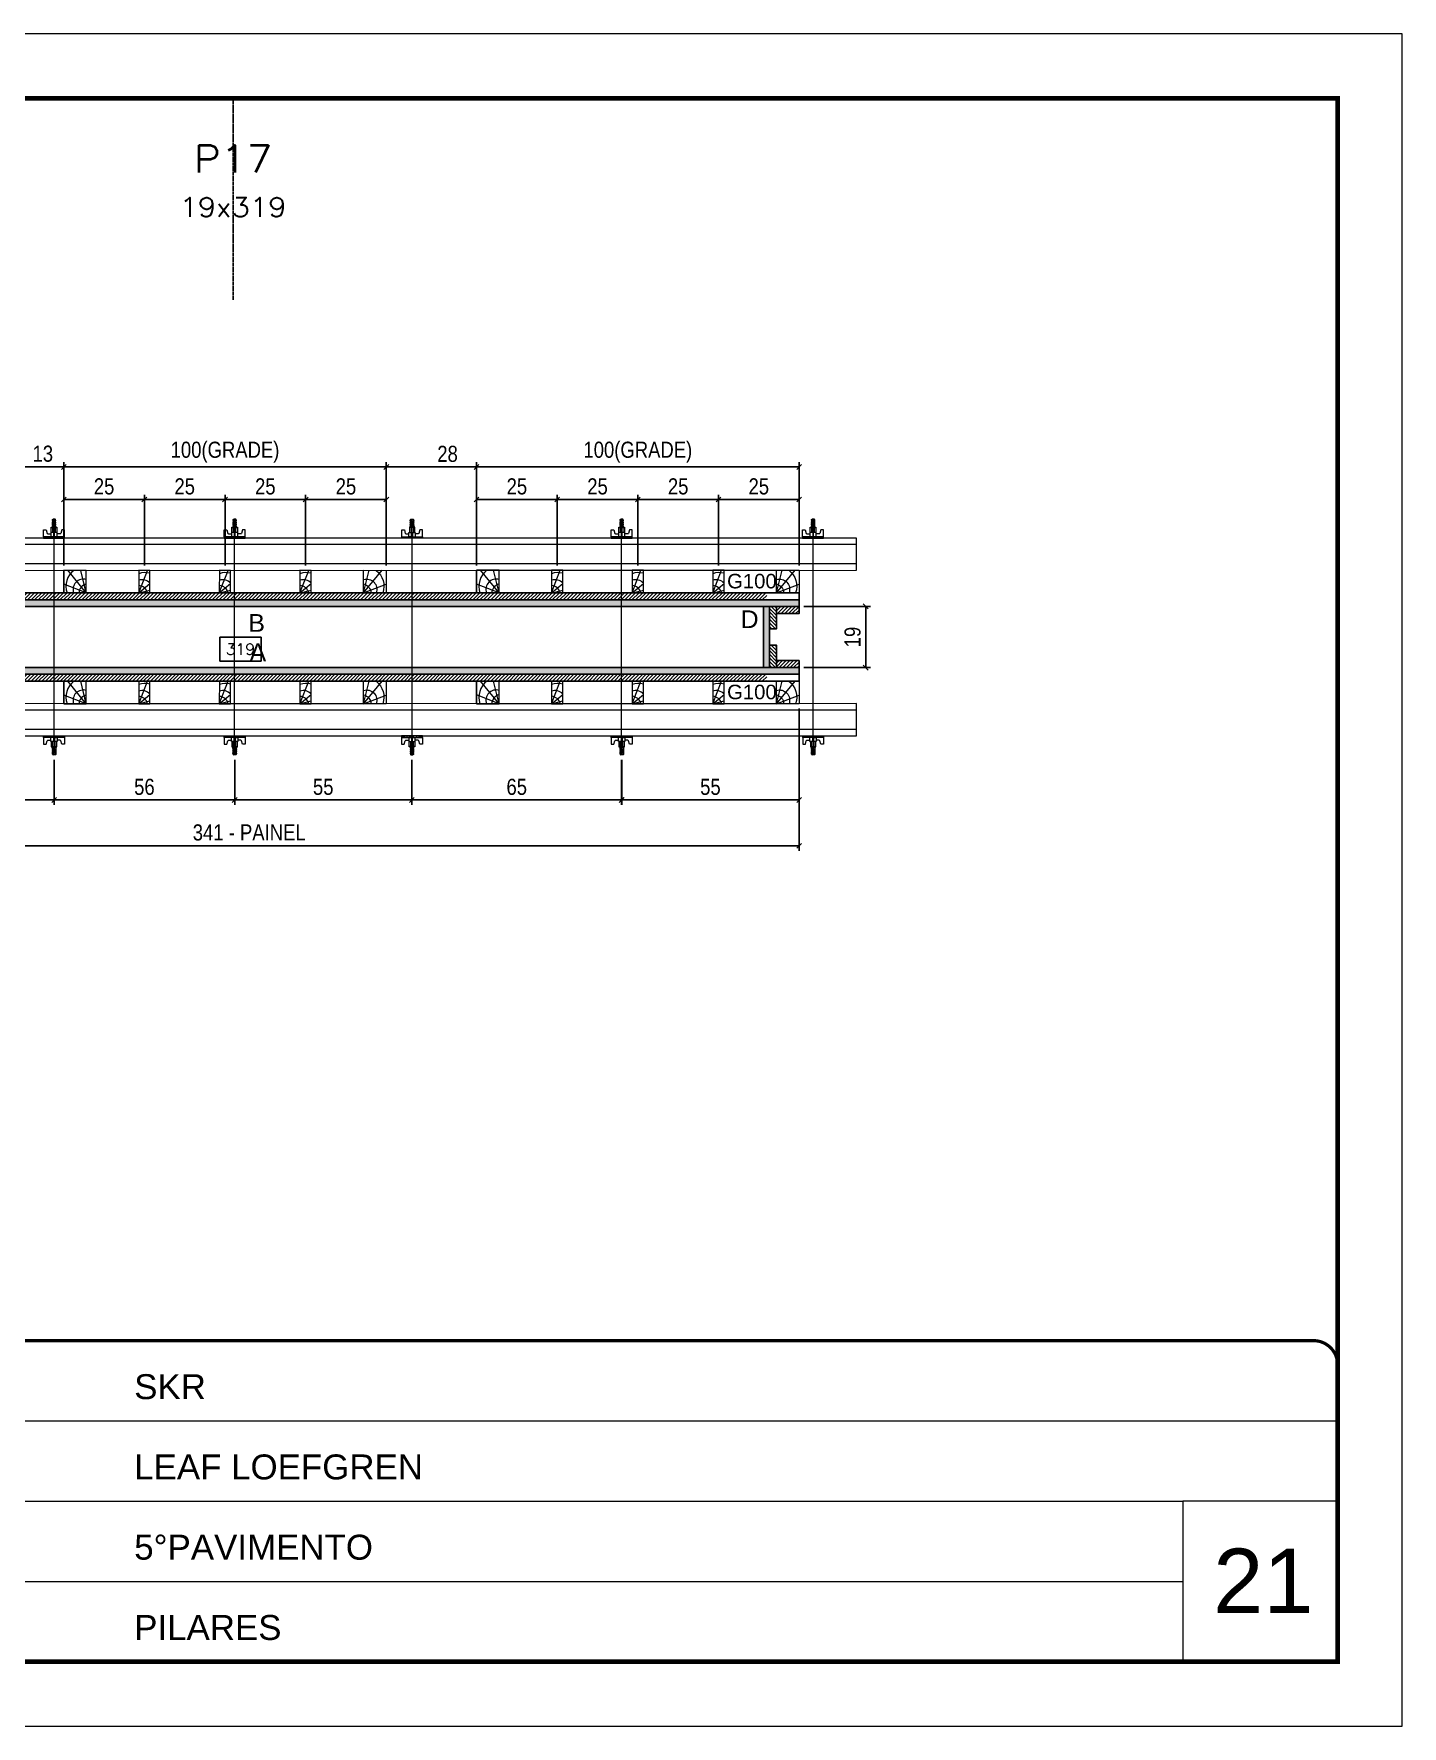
# Model space of a CAD drawing. Extents: x 14400 to 27878, y -21631 to 6985.
# Drawn here: x 15050 to 15898, y 192 to 1242 of the extents above; entities that cross this region are included whole.
import ezdxf
from ezdxf.enums import TextEntityAlignment as Align

# ---------------------------------------------------------------- set-up
doc = ezdxf.new("R2010")
doc.units = 0
for name, pattern in [('CONTINUO', [0]), ('DASHED', [0.75, 0.5, -0.25]), ('HIDDEN', [0.375, 0.25, -0.125])]:
    doc.linetypes.add(name, pattern=pattern)
for name, color, linetype, lineweight in [('CARIMBO', 255, 'Continuous', 9), ('Folhas', 255, 'Continuous', 9), ('Hachura', 251, 'Continuous', 9), ('Madeira', 126, 'Continuous', 18), ('Perfil Metálico', 224, 'Continuous', 18), ('SARRAFO DE PRESSAO', 251, 'DASHED', 9), ('Texto Seção', 7, 'Continuous', 15)]:
    doc.layers.add(name, color=color, linetype=linetype, lineweight=lineweight)
for name, color, linetype in [('CHAPA', 1, 'Continuous'), ('COTA', 241, 'Continuous'), ('SARRAFO', 251, 'Continuous'), ('Texto de Titulo', 7, 'Continuous'), ('Texto Qtd Sarr', 242, 'Continuous'), ('TEXTO_GERAL', 7, 'Continuous')]:
    doc.layers.add(name, color=color, linetype=linetype)
doc.styles.add('ARIAL', font='arial.ttf')
doc.styles.add('COTA TECNICA 2X', font='techl___.ttf', dxfattribs={"height": 10})
doc.styles.add('ROMANS', font='romans.shx')
doc.styles.add('SANSSERIF', font='sas_____.pfb')
doc.dimstyles.new('SECAO PILAR', dxfattribs={"dimtxt": 10, "dimasz": 3, "dimexe": 3, "dimexo": 3, "dimgap": 3, "dimtad": 1, "dimdec": 1, "dimlfac": 0.5, "dimzin": 12, "dimdsep": 46, "dimtxsty": 'COTA TECNICA 2X', "dimblk1": 'OBLIQUE', "dimblk2": 'OBLIQUE', "dimsah": 1, "dimcen": 0.9, "dimclrd": 256, "dimclre": 256, "dimclrt": 256, "dimadec": 1, "dimazin": 3, "dimtfac": 1, "dimtdec": 1, "dimtmove": 0, "dimatfit": 3, "dimfxl": 1, "dimtolj": 1, "dimtzin": 12, "dimarcsym": 0})
doc.dimstyles.new('SECÇÃO 2', dxfattribs={"dimtxt": 7, "dimasz": 6, "dimexe": 0.18, "dimexo": 2, "dimgap": -4, "dimtad": 3, "dimdec": 1, "dimlfac": 0.5, "dimzin": 12, "dimdsep": 46, "dimtxsty": 'ROMANS', "dimblk": 'ARCHTICK', "dimcen": 0.09, "dimse1": 1, "dimse2": 1, "dimsd1": 1, "dimsd2": 1, "dimclrd": 180, "dimclre": 5, "dimclrt": 1, "dimadec": 0, "dimazin": 3, "dimtfac": 1, "dimtdec": 1, "dimtofl": 0, "dimtmove": 0, "dimatfit": 3, "dimldrblk": 'ARCHTICK', "dimfxl": 1, "dimtolj": 1, "dimtzin": 0, "dimarcsym": 0})

# ---------------------------------------------------------------- blocks, each defined once
blk = doc.blocks.new('9999999999')
at = {"color": 30, "linetype": 'CONTINUO'}
for p, q in [((98564.6, 34379.6), (99584, 34379.6)), ((98564.6, 34329.8), (99488, 34329.8)), ((99584, 34329.8), (99488, 34329.8)), ((99488, 34329.8), (99488, 34230.2)), ((98564.6, 34280), (99488, 34280))]:
    blk.add_line(p, q, dxfattribs=at)
at = {"color": 30, "linetype": 'CONTINUO', "const_width": 2}
blk.add_lwpolyline([(99584, 34230.2), (99584, 34414.4, 0.414214), (99569, 34429.4), (98229, 34429.4, 0.414214), (98214, 34414.4), (98214, 34245.2, 0.414214), (98229, 34230.2), (99584, 34230.2)], format="xyb", dxfattribs=at)
at = {"layer": 'Folhas'}
blk.add_lwpolyline([(98139, 34190.2), (99624, 34190.2), (99624, 35240.2), (98139, 35240.2)], close=True, dxfattribs=at)
at = {"layer": 'Folhas', "color": 30, "const_width": 3}
blk.add_lwpolyline([(98214, 34230.2), (99584, 34230.2), (99584, 35200.2), (98214, 35200.2)], close=True, dxfattribs=at)
at = {"color": 7, "linetype": 'Continuous', "ltscale": 5, "style": 'ARIAL'}
for s, height, p in [('SKR', 15.48, (98837.7, 34393.1)), ('LEAF LOEFGREN', 15.483, (98837.7, 34343.3)), ('5°PAVIMENTO', 15.483, (98837.7, 34293.5)), ('PILARES', 15.48, (98837.7, 34243.7))]:
    blk.add_text(s, height=height, dxfattribs=at).set_placement(p)
blk = doc.blocks.new('*D942')
at = {"layer": 'COTA', "color": 180, "lineweight": -2, "transparency": 16777216}
for p, q in [((15190.9, 867.6), (15165.2, 867.6)), ((15165.2, 867.6), (15165.2, 852.6)), ((15190.9, 852.6), (15190.9, 867.6)), ((15165.2, 852.6), (15190.9, 852.6))]:
    blk.add_line(p, q, dxfattribs=at)
at = {"layer": 'Defpoints', "color": 0, "transparency": 16777216}
for p in [(14864.5, 848.6), (15502.5, 848.6), (15502.5, 848.6)]:
    blk.add_point(p, dxfattribs=at)
at = {"layer": 'COTA', "color": 1, "transparency": 16777216, "insert": (15178.1, 860.1), "char_height": 7, "attachment_point": 5, "style": 'ROMANS'}
blk.add_mtext('\\A1;319', dxfattribs=at)
blk = doc.blocks.new('_ArchTick')
at = {"color": 0, "linetype": 'ByBlock', "const_width": 0.15}
blk.add_lwpolyline([(-0.5, -0.5), (0.5, 0.5)], dxfattribs=at)
blk = doc.blocks.new('_Oblique')
at = {"color": 0, "linetype": 'ByBlock', "lineweight": -2}
blk.add_line((-0.5, -0.5), (0.5, 0.5), dxfattribs=at)
blk = doc.blocks.new('*D943')
at = {"layer": 'COTA', "lineweight": -2, "transparency": 16777216}
for p, q in [((14842.5, 823.2), (14842.5, 735)), ((15524.5, 823.2), (15524.5, 735)), ((14842.5, 738), (15524.5, 738))]:
    blk.add_line(p, q, dxfattribs=at)
at = {"layer": 'Defpoints', "color": 0, "transparency": 16777216}
for p in [(14842.5, 826.2), (15524.5, 826.2), (15524.5, 738)]:
    blk.add_point(p, dxfattribs=at)
at = {"layer": 'COTA', "lineweight": -2, "transparency": 16777216, "xscale": 3, "yscale": 3, "zscale": 3, "rotation": 180}
blk.add_blockref('_Oblique', (14842.5, 738), dxfattribs=at)
at = {"layer": 'COTA', "lineweight": -2, "transparency": 16777216, "xscale": 3, "yscale": 3, "zscale": 3}
blk.add_blockref('_Oblique', (15524.5, 738), dxfattribs=at)
at = {"layer": 'COTA', "transparency": 16777216, "insert": (15183.5, 746.3), "char_height": 10, "attachment_point": 5, "style": 'COTA TECNICA 2X'}
blk.add_mtext('\\A1;341 - PAINEL', dxfattribs=at)
blk = doc.blocks.new('*D945')
at = {"layer": 'COTA', "lineweight": -2, "transparency": 16777216}
for p, q in [((15524.5, 823.2), (15524.5, 763.5)), ((15414.5, 791.4), (15414.5, 763.5)), ((15414.5, 766.5), (15524.5, 766.5))]:
    blk.add_line(p, q, dxfattribs=at)
at = {"layer": 'Defpoints', "color": 0, "transparency": 16777216}
for p in [(15524.5, 826.2), (15414.5, 794.4), (15524.5, 766.5)]:
    blk.add_point(p, dxfattribs=at)
at = {"layer": 'COTA', "lineweight": -2, "transparency": 16777216, "xscale": 3, "yscale": 3, "zscale": 3, "rotation": 180}
blk.add_blockref('_Oblique', (15414.5, 766.5), dxfattribs=at)
at = {"layer": 'COTA', "lineweight": -2, "transparency": 16777216, "xscale": 3, "yscale": 3, "zscale": 3}
blk.add_blockref('_Oblique', (15524.5, 766.5), dxfattribs=at)
at = {"layer": 'COTA', "transparency": 16777216, "insert": (15469.5, 774.6), "char_height": 10, "attachment_point": 5, "style": 'COTA TECNICA 2X'}
blk.add_mtext('\\A1;55', dxfattribs=at)
blk = doc.blocks.new('titulo1')
at = {"layer": 'Defpoints', "color": 252, "linetype": 'HIDDEN', "ltscale": 2}
blk.add_line((0, 0), (0, 125), dxfattribs=at)
at = {"layer": 'Defpoints', "style": 'ROMANS', "oblique": 15}
blk.add_attdef('FOLHA', text='', height=10, dxfattribs=at).set_placement((0, 15.6), align=Align.MIDDLE_CENTER)
at = {"layer": 'Texto Qtd Sarr', "color": 3, "style": 'ROMANS', "oblique": 15}
for tag, height, p in [('TITULO', 17, (0, 71.4)), ('SEÇÃO', 12, (0, 41.5))]:
    blk.add_attdef(tag, text='', height=height, dxfattribs=at).set_placement(p, align=Align.MIDDLE_CENTER)
blk = doc.blocks.new('*D951')
at = {"layer": 'COTA', "lineweight": -2, "transparency": 16777216}
for p, q in [((15527.5, 886.6), (15568.8, 886.6)), ((15565.8, 848.6), (15565.8, 886.6)), ((15527.5, 848.6), (15568.8, 848.6))]:
    blk.add_line(p, q, dxfattribs=at)
at = {"layer": 'Defpoints', "color": 0, "transparency": 16777216}
for p in [(15524.5, 886.6), (15565.8, 886.6), (15524.5, 848.6)]:
    blk.add_point(p, dxfattribs=at)
at = {"layer": 'COTA', "lineweight": -2, "transparency": 16777216, "xscale": 3, "yscale": 3, "zscale": 3}
for p, rotation in [((15565.8, 886.6), 90), ((15565.8, 848.6), 270)]:
    blk.add_blockref('_Oblique', p, dxfattribs=dict(at, rotation=rotation))
at = {"layer": 'COTA', "transparency": 16777216, "insert": (15557.7, 867.6), "char_height": 10, "attachment_point": 5, "rotation": 90, "style": 'COTA TECNICA 2X'}
blk.add_mtext('\\A1;19', dxfattribs=at)
blk = doc.blocks.new('C')
at = {"layer": 'Hachura', "color": 0}
for p, q in [((0, 3.22), (0, -3.22)), ((0.45, 3.22), (0, 3.22)), ((0.46, 3.16), (0, 3.16)), ((0.46, 3.05), (0, 3.05)), ((0.46, 2.88), (0, 2.88)), ((0, 2.75), (0, -1.16)), ((0.46, 2.65), (0, 2.65)), ((0.46, 2.23), (0, 2.23)), ((0.46, 1.51), (0, 1.51)), ((0.39, 0.49), (0.17, 0.49)), ((0.45, -3.23), (0.45, 3.22)), ((0.45, 3.22), (2.58, 3.22)), ((1.74, 0.97), (0.45, 0.97)), ((1.45, 0.1), (0.45, 0.1)), ((1.35, 1.94), (1.35, 0.96)), ((2.58, 2.39), (1.47, 2.09)), ((1.74, -0.97), (1.74, 0.97)), ((1.74, 0.97), (1.74, 0.84)), ((1.74, 0.97), (1.74, 0.84)), ((1.74, 0.84), (3.35, 0.84)), ((3.35, 0.45), (1.74, 0.45)), ((2.58, 3.22), (2.58, 2.39)), ((3.32, 0.84), (3.32, -0.84)), ((3.35, 0.84), (3.35, -0.84)), ((3.68, 0.45), (3.35, 0.45)), ((3.84, -0.52), (3.35, 0.45)), ((3.35, 0.06), (3.67, -0.57)), ((3.68, 0.45), (4.16, -0.52)), ((3.72, 0.5), (4.25, -0.57)), ((4.37, -0.55), (3.83, 0.53)), ((4.15, 0.45), (3.93, 0.45)), ((4.42, -0.52), (3.93, 0.45)), ((4.15, 0.45), (4.26, 0.45)), ((4.26, 0.45), (4.74, -0.52)), ((4.3, 0.5), (4.83, -0.57)), ((4.95, -0.55), (4.41, 0.53)), ((4.51, 0.45), (4.84, 0.45)), ((5, -0.52), (4.51, 0.45)), ((4.84, 0.45), (5.32, -0.52)), ((4.88, 0.5), (5.41, -0.57)), ((5.53, -0.55), (4.99, 0.53)), ((5.58, -0.52), (5.09, 0.45)), ((5.42, 0.45), (5.09, 0.45)), ((5.58, -0.52), (5.09, 0.45)), ((5.42, 0.45), (5.74, -0.19)), ((5.46, 0.5), (5.74, -0.07)), ((5.74, 0.19), (5.57, 0.53)), ((5.74, 0.32), (5.68, 0.45)), ((5.68, 0.45), (5.74, 0.45)), ((5.74, 0.45), (5.9, 0.29)), ((5.74, 0.45), (5.74, -0.52)), ((5.9, -0.36), (5.9, 0.29)), ((0.45, 0), (0, 0)), ((0.46, -1.52), (0, -1.52)), ((0.46, -2.23), (0, -2.23)), ((0.46, -2.65), (0, -2.65)), ((0.46, -2.88), (0, -2.88)), ((0.46, -3.05), (0, -3.05)), ((0.46, -3.16), (0, -3.16)), ((0, -3.22), (2.57, -3.22)), ((0.08, -0.48), (0.29, -0.48)), ((0.29, -0.48), (0.4, -0.48)), ((0.45, 0), (0.45, -0.97)), ((0.45, -0.16), (1.45, -0.16)), ((0.45, -0.65), (0.45, -0.32)), ((0.45, -3.23), (0.45, -0.65)), ((0.45, -0.97), (1.74, -0.97)), ((1.35, -1.94), (1.35, -0.97)), ((2.58, -2.39), (1.47, -2.1)), ((3.35, -0.32), (1.74, -0.32)), ((3.35, -0.84), (1.74, -0.84)), ((2.58, -3.23), (2.58, -2.39)), ((3.35, -0.07), (3.58, -0.52)), ((3.35, -0.52), (3.58, -0.52)), ((3.84, -0.52), (4.16, -0.52)), ((4.42, -0.52), (4.74, -0.52)), ((4.63, -0.52), (4.74, -0.52)), ((5, -0.52), (5.32, -0.52)), ((5.58, -0.52), (5.74, -0.52)), ((5.74, -0.52), (5.9, -0.36)), ((5.74, -0.52), (5.74, -0.52))]:
    blk.add_line(p, q, dxfattribs=at)
for centre, radius, start, end in [((1.52, 1.94), 0.161, 104.7436, 180), ((1.44, -0.03), 0.129, 272.695, 87.305), ((3.81, 0.39), 0.143, 25.5688, 154.4312), ((4.39, 0.39), 0.143, 25.5688, 154.4312), ((4.97, 0.39), 0.143, 25.5688, 154.4312), ((5.55, 0.39), 0.143, 25.5688, 154.4312), ((0.17, -0.37), 0.174, 221.744, 317.8592), ((1.52, -1.94), 0.161, 180, 255.2564), ((3.71, -0.4), 0.174, 222.1408, 318.256), ((4.29, -0.4), 0.174, 222.1408, 318.256), ((4.87, -0.4), 0.174, 222.1408, 318.256), ((5.45, -0.4), 0.174, 222.1408, 318.256), ((5.61, -0.4), 0.174, 317.8592, 318.256)]:
    blk.add_arc(centre, radius, start, end, dxfattribs=at)
blk = doc.blocks.new('*D952')
at = {"layer": 'COTA', "lineweight": -2, "transparency": 16777216}
for p, q in [((14952.5, 791.4), (14952.5, 763.5)), ((15062.5, 791.4), (15062.5, 763.5)), ((14952.5, 766.5), (15062.5, 766.5))]:
    blk.add_line(p, q, dxfattribs=at)
at = {"layer": 'Defpoints', "color": 0, "transparency": 16777216}
for p in [(14952.5, 794.4), (15062.5, 794.4), (15062.5, 766.5)]:
    blk.add_point(p, dxfattribs=at)
at = {"layer": 'COTA', "lineweight": -2, "transparency": 16777216, "xscale": 3, "yscale": 3, "zscale": 3, "rotation": 180}
blk.add_blockref('_Oblique', (14952.5, 766.5), dxfattribs=at)
at = {"layer": 'COTA', "lineweight": -2, "transparency": 16777216, "xscale": 3, "yscale": 3, "zscale": 3}
blk.add_blockref('_Oblique', (15062.5, 766.5), dxfattribs=at)
at = {"layer": 'COTA', "transparency": 16777216, "insert": (15007.5, 774.6), "char_height": 10, "attachment_point": 5, "style": 'COTA TECNICA 2X'}
blk.add_mtext('\\A1;55', dxfattribs=at)
blk = doc.blocks.new('PONTALETE')
at = {"layer": 'Madeira'}
for q in [(2.71, 7), (7, 5.76), (7, 1.74)]:
    blk.add_line((0, 0), q, dxfattribs=at)
blk.add_lwpolyline([(0, 0), (7, 0), (7, 7), (0, 7)], close=True, dxfattribs=at)
for centre, radius, start, end in [((2.04, 0.06), 6.23, 37.2818, 109.0913), ((1.09, 0.9), 3.19, 343.603, 109.9847), ((-0.21, -0.78), 3.09, 14.6322, 86.0383)]:
    blk.add_arc(centre, radius, start, end, dxfattribs=at)
blk = doc.blocks.new('MEIO PONTALETE')
at = {"layer": 'Madeira'}
for q in [(2.71, 7), (3.5, 2.88), (3.5, 0.87)]:
    blk.add_line((0, 0), q, dxfattribs=at)
blk.add_lwpolyline([(0, 0), (3.5, 0), (3.5, 7), (0, 7)], close=True, dxfattribs=at)
for centre, radius, start, end in [((2.04, 0.06), 6.23, 76.4499, 109.0913), ((1.09, 0.9), 3.19, 40.9063, 109.9847), ((-0.21, -0.78), 3.09, 14.6322, 86.0383)]:
    blk.add_arc(centre, radius, start, end, dxfattribs=at)
blk = doc.blocks.new('*D926')
at = {"layer": 'COTA', "lineweight": -2, "transparency": 16777216}
for p, q in [((15042.4, 911.9), (15042.4, 976.1)), ((15042.4, 973.1), (15068.5, 973.1)), ((15068.5, 912), (15068.5, 976.1))]:
    blk.add_line(p, q, dxfattribs=at)
at = {"layer": 'Defpoints', "color": 0, "transparency": 16777216}
for p in [(15068.5, 973.1), (15042.4, 908.9), (15068.5, 909)]:
    blk.add_point(p, dxfattribs=at)
at = {"layer": 'COTA', "lineweight": -2, "transparency": 16777216, "xscale": 3, "yscale": 3, "zscale": 3, "rotation": 180}
blk.add_blockref('_Oblique', (15042.4, 973.1), dxfattribs=at)
at = {"layer": 'COTA', "lineweight": -2, "transparency": 16777216, "xscale": 3, "yscale": 3, "zscale": 3}
blk.add_blockref('_Oblique', (15068.5, 973.1), dxfattribs=at)
at = {"layer": 'COTA', "transparency": 16777216, "insert": (15055.5, 981.3), "char_height": 10, "attachment_point": 5, "style": 'COTA TECNICA 2X'}
blk.add_mtext('\\A1;13', dxfattribs=at)
blk = doc.blocks.new('*D927')
at = {"layer": 'COTA', "lineweight": -2, "transparency": 16777216}
for p, q in [((15068.5, 912), (15068.5, 955.9)), ((15118.5, 911.9), (15118.5, 955.9)), ((15068.5, 952.9), (15118.5, 952.9))]:
    blk.add_line(p, q, dxfattribs=at)
at = {"layer": 'Defpoints', "color": 0, "transparency": 16777216}
for p in [(15118.5, 952.9), (15068.5, 909), (15118.5, 908.9)]:
    blk.add_point(p, dxfattribs=at)
at = {"layer": 'COTA', "lineweight": -2, "transparency": 16777216, "xscale": 3, "yscale": 3, "zscale": 3, "rotation": 180}
blk.add_blockref('_Oblique', (15068.5, 952.9), dxfattribs=at)
at = {"layer": 'COTA', "lineweight": -2, "transparency": 16777216, "xscale": 3, "yscale": 3, "zscale": 3}
blk.add_blockref('_Oblique', (15118.5, 952.9), dxfattribs=at)
at = {"layer": 'COTA', "transparency": 16777216, "insert": (15093.5, 961), "char_height": 10, "attachment_point": 5, "style": 'COTA TECNICA 2X'}
blk.add_mtext('\\A1;25', dxfattribs=at)
blk = doc.blocks.new('*D928')
at = {"layer": 'COTA', "lineweight": -2, "transparency": 16777216}
for p, q in [((15068.5, 912), (15068.5, 976.1)), ((15268.5, 973.1), (15068.5, 973.1)), ((15268.5, 911.9), (15268.5, 976.1))]:
    blk.add_line(p, q, dxfattribs=at)
at = {"layer": 'Defpoints', "color": 0, "transparency": 16777216}
for p in [(15068.5, 973.1), (15068.5, 909), (15268.5, 908.9)]:
    blk.add_point(p, dxfattribs=at)
at = {"layer": 'COTA', "lineweight": -2, "transparency": 16777216, "xscale": 3, "yscale": 3, "zscale": 3, "rotation": 180}
blk.add_blockref('_Oblique', (15068.5, 973.1), dxfattribs=at)
at = {"layer": 'COTA', "lineweight": -2, "transparency": 16777216, "xscale": 3, "yscale": 3, "zscale": 3}
blk.add_blockref('_Oblique', (15268.5, 973.1), dxfattribs=at)
at = {"layer": 'COTA', "transparency": 16777216, "insert": (15168.5, 982.3), "char_height": 10, "attachment_point": 5, "style": 'COTA TECNICA 2X'}
blk.add_mtext('\\A1;100(GRADE)', dxfattribs=at)
blk = doc.blocks.new('*D929')
at = {"layer": 'COTA', "lineweight": -2, "transparency": 16777216}
for p, q in [((15118.5, 911.9), (15118.5, 955.9)), ((15168.5, 911.9), (15168.5, 955.9)), ((15118.5, 952.9), (15168.5, 952.9))]:
    blk.add_line(p, q, dxfattribs=at)
at = {"layer": 'Defpoints', "color": 0, "transparency": 16777216}
for p in [(15168.5, 952.9), (15118.5, 908.9), (15168.5, 908.9)]:
    blk.add_point(p, dxfattribs=at)
at = {"layer": 'COTA', "lineweight": -2, "transparency": 16777216, "xscale": 3, "yscale": 3, "zscale": 3, "rotation": 180}
blk.add_blockref('_Oblique', (15118.5, 952.9), dxfattribs=at)
at = {"layer": 'COTA', "lineweight": -2, "transparency": 16777216, "xscale": 3, "yscale": 3, "zscale": 3}
blk.add_blockref('_Oblique', (15168.5, 952.9), dxfattribs=at)
at = {"layer": 'COTA', "transparency": 16777216, "insert": (15143.5, 961), "char_height": 10, "attachment_point": 5, "style": 'COTA TECNICA 2X'}
blk.add_mtext('\\A1;25', dxfattribs=at)
blk = doc.blocks.new('*D930')
at = {"layer": 'COTA', "lineweight": -2, "transparency": 16777216}
for p, q in [((15168.5, 911.9), (15168.5, 955.9)), ((15218.5, 911.9), (15218.5, 955.9)), ((15168.5, 952.9), (15218.5, 952.9))]:
    blk.add_line(p, q, dxfattribs=at)
at = {"layer": 'Defpoints', "color": 0, "transparency": 16777216}
for p in [(15218.5, 952.9), (15168.5, 908.9), (15218.5, 908.9)]:
    blk.add_point(p, dxfattribs=at)
at = {"layer": 'COTA', "lineweight": -2, "transparency": 16777216, "xscale": 3, "yscale": 3, "zscale": 3, "rotation": 180}
blk.add_blockref('_Oblique', (15168.5, 952.9), dxfattribs=at)
at = {"layer": 'COTA', "lineweight": -2, "transparency": 16777216, "xscale": 3, "yscale": 3, "zscale": 3}
blk.add_blockref('_Oblique', (15218.5, 952.9), dxfattribs=at)
at = {"layer": 'COTA', "transparency": 16777216, "insert": (15193.5, 961), "char_height": 10, "attachment_point": 5, "style": 'COTA TECNICA 2X'}
blk.add_mtext('\\A1;25', dxfattribs=at)
blk = doc.blocks.new('*D931')
at = {"layer": 'COTA', "lineweight": -2, "transparency": 16777216}
for p, q in [((15218.5, 911.9), (15218.5, 955.9)), ((15268.5, 911.9), (15268.5, 955.9)), ((15218.5, 952.9), (15268.5, 952.9))]:
    blk.add_line(p, q, dxfattribs=at)
at = {"layer": 'Defpoints', "color": 0, "transparency": 16777216}
for p in [(15268.5, 952.9), (15218.5, 908.9), (15268.5, 908.9)]:
    blk.add_point(p, dxfattribs=at)
at = {"layer": 'COTA', "lineweight": -2, "transparency": 16777216, "xscale": 3, "yscale": 3, "zscale": 3, "rotation": 180}
blk.add_blockref('_Oblique', (15218.5, 952.9), dxfattribs=at)
at = {"layer": 'COTA', "lineweight": -2, "transparency": 16777216, "xscale": 3, "yscale": 3, "zscale": 3}
blk.add_blockref('_Oblique', (15268.5, 952.9), dxfattribs=at)
at = {"layer": 'COTA', "transparency": 16777216, "insert": (15243.5, 961), "char_height": 10, "attachment_point": 5, "style": 'COTA TECNICA 2X'}
blk.add_mtext('\\A1;25', dxfattribs=at)
blk = doc.blocks.new('*D932')
at = {"layer": 'COTA', "lineweight": -2, "transparency": 16777216}
for p, q in [((15268.5, 912), (15268.5, 976.1)), ((15268.5, 973.1), (15324.5, 973.1)), ((15324.5, 912), (15324.5, 976.1))]:
    blk.add_line(p, q, dxfattribs=at)
at = {"layer": 'Defpoints', "color": 0, "transparency": 16777216}
for p in [(15324.5, 973.1), (15268.5, 909), (15324.5, 909)]:
    blk.add_point(p, dxfattribs=at)
at = {"layer": 'COTA', "lineweight": -2, "transparency": 16777216, "xscale": 3, "yscale": 3, "zscale": 3, "rotation": 180}
blk.add_blockref('_Oblique', (15268.5, 973.1), dxfattribs=at)
at = {"layer": 'COTA', "lineweight": -2, "transparency": 16777216, "xscale": 3, "yscale": 3, "zscale": 3}
blk.add_blockref('_Oblique', (15324.5, 973.1), dxfattribs=at)
at = {"layer": 'COTA', "transparency": 16777216, "insert": (15306.5, 981.2), "char_height": 10, "attachment_point": 5, "style": 'COTA TECNICA 2X'}
blk.add_mtext('\\A1;28', dxfattribs=at)
blk = doc.blocks.new('*D933')
at = {"layer": 'COTA', "lineweight": -2, "transparency": 16777216}
for p, q in [((15324.5, 912), (15324.5, 955.9)), ((15374.5, 912), (15374.5, 955.9)), ((15324.5, 952.9), (15374.5, 952.9))]:
    blk.add_line(p, q, dxfattribs=at)
at = {"layer": 'Defpoints', "color": 0, "transparency": 16777216}
for p in [(15374.5, 952.9), (15324.5, 909), (15374.5, 909)]:
    blk.add_point(p, dxfattribs=at)
at = {"layer": 'COTA', "lineweight": -2, "transparency": 16777216, "xscale": 3, "yscale": 3, "zscale": 3, "rotation": 180}
blk.add_blockref('_Oblique', (15324.5, 952.9), dxfattribs=at)
at = {"layer": 'COTA', "lineweight": -2, "transparency": 16777216, "xscale": 3, "yscale": 3, "zscale": 3}
blk.add_blockref('_Oblique', (15374.5, 952.9), dxfattribs=at)
at = {"layer": 'COTA', "transparency": 16777216, "insert": (15349.5, 961), "char_height": 10, "attachment_point": 5, "style": 'COTA TECNICA 2X'}
blk.add_mtext('\\A1;25', dxfattribs=at)
blk = doc.blocks.new('*D934')
at = {"layer": 'COTA', "lineweight": -2, "transparency": 16777216}
for p, q in [((15324.5, 912), (15324.5, 976.1)), ((15524.5, 973.1), (15324.5, 973.1)), ((15524.5, 912), (15524.5, 976.1))]:
    blk.add_line(p, q, dxfattribs=at)
at = {"layer": 'Defpoints', "color": 0, "transparency": 16777216}
for p in [(15324.5, 973.1), (15324.5, 909), (15524.5, 909)]:
    blk.add_point(p, dxfattribs=at)
at = {"layer": 'COTA', "lineweight": -2, "transparency": 16777216, "xscale": 3, "yscale": 3, "zscale": 3, "rotation": 180}
blk.add_blockref('_Oblique', (15324.5, 973.1), dxfattribs=at)
at = {"layer": 'COTA', "lineweight": -2, "transparency": 16777216, "xscale": 3, "yscale": 3, "zscale": 3}
blk.add_blockref('_Oblique', (15524.5, 973.1), dxfattribs=at)
at = {"layer": 'COTA', "transparency": 16777216, "insert": (15424.5, 982.3), "char_height": 10, "attachment_point": 5, "style": 'COTA TECNICA 2X'}
blk.add_mtext('\\A1;100(GRADE)', dxfattribs=at)
blk = doc.blocks.new('*D935')
at = {"layer": 'COTA', "lineweight": -2, "transparency": 16777216}
for p, q in [((15374.5, 912), (15374.5, 955.9)), ((15424.5, 912), (15424.5, 955.9)), ((15374.5, 952.9), (15424.5, 952.9))]:
    blk.add_line(p, q, dxfattribs=at)
at = {"layer": 'Defpoints', "color": 0, "transparency": 16777216}
for p in [(15424.5, 952.9), (15374.5, 909), (15424.5, 909)]:
    blk.add_point(p, dxfattribs=at)
at = {"layer": 'COTA', "lineweight": -2, "transparency": 16777216, "xscale": 3, "yscale": 3, "zscale": 3, "rotation": 180}
blk.add_blockref('_Oblique', (15374.5, 952.9), dxfattribs=at)
at = {"layer": 'COTA', "lineweight": -2, "transparency": 16777216, "xscale": 3, "yscale": 3, "zscale": 3}
blk.add_blockref('_Oblique', (15424.5, 952.9), dxfattribs=at)
at = {"layer": 'COTA', "transparency": 16777216, "insert": (15399.5, 961), "char_height": 10, "attachment_point": 5, "style": 'COTA TECNICA 2X'}
blk.add_mtext('\\A1;25', dxfattribs=at)
blk = doc.blocks.new('*D936')
at = {"layer": 'COTA', "lineweight": -2, "transparency": 16777216}
for p, q in [((15424.5, 912), (15424.5, 955.9)), ((15474.5, 912), (15474.5, 955.9)), ((15424.5, 952.9), (15474.5, 952.9))]:
    blk.add_line(p, q, dxfattribs=at)
at = {"layer": 'Defpoints', "color": 0, "transparency": 16777216}
for p in [(15474.5, 952.9), (15424.5, 909), (15474.5, 909)]:
    blk.add_point(p, dxfattribs=at)
at = {"layer": 'COTA', "lineweight": -2, "transparency": 16777216, "xscale": 3, "yscale": 3, "zscale": 3, "rotation": 180}
blk.add_blockref('_Oblique', (15424.5, 952.9), dxfattribs=at)
at = {"layer": 'COTA', "lineweight": -2, "transparency": 16777216, "xscale": 3, "yscale": 3, "zscale": 3}
blk.add_blockref('_Oblique', (15474.5, 952.9), dxfattribs=at)
at = {"layer": 'COTA', "transparency": 16777216, "insert": (15449.5, 961), "char_height": 10, "attachment_point": 5, "style": 'COTA TECNICA 2X'}
blk.add_mtext('\\A1;25', dxfattribs=at)
blk = doc.blocks.new('*D937')
at = {"layer": 'COTA', "lineweight": -2, "transparency": 16777216}
for p, q in [((15474.5, 912), (15474.5, 955.9)), ((15524.5, 912), (15524.5, 955.9)), ((15474.5, 952.9), (15524.5, 952.9))]:
    blk.add_line(p, q, dxfattribs=at)
at = {"layer": 'Defpoints', "color": 0, "transparency": 16777216}
for p in [(15524.5, 952.9), (15474.5, 909), (15524.5, 909)]:
    blk.add_point(p, dxfattribs=at)
at = {"layer": 'COTA', "lineweight": -2, "transparency": 16777216, "xscale": 3, "yscale": 3, "zscale": 3, "rotation": 180}
blk.add_blockref('_Oblique', (15474.5, 952.9), dxfattribs=at)
at = {"layer": 'COTA', "lineweight": -2, "transparency": 16777216, "xscale": 3, "yscale": 3, "zscale": 3}
blk.add_blockref('_Oblique', (15524.5, 952.9), dxfattribs=at)
at = {"layer": 'COTA', "transparency": 16777216, "insert": (15499.5, 961), "char_height": 10, "attachment_point": 5, "style": 'COTA TECNICA 2X'}
blk.add_mtext('\\A1;25', dxfattribs=at)
blk = doc.blocks.new('*D949')
at = {"layer": 'COTA', "lineweight": -2, "transparency": 16777216}
for p, q in [((15062.5, 791.4), (15062.5, 763.5)), ((15174.5, 791.4), (15174.5, 763.5)), ((15062.5, 766.5), (15174.5, 766.5))]:
    blk.add_line(p, q, dxfattribs=at)
at = {"layer": 'Defpoints', "color": 0, "transparency": 16777216}
for p in [(15062.5, 794.4), (15174.5, 794.4), (15174.5, 766.5)]:
    blk.add_point(p, dxfattribs=at)
at = {"layer": 'COTA', "lineweight": -2, "transparency": 16777216, "xscale": 3, "yscale": 3, "zscale": 3, "rotation": 180}
blk.add_blockref('_Oblique', (15062.5, 766.5), dxfattribs=at)
at = {"layer": 'COTA', "lineweight": -2, "transparency": 16777216, "xscale": 3, "yscale": 3, "zscale": 3}
blk.add_blockref('_Oblique', (15174.5, 766.5), dxfattribs=at)
at = {"layer": 'COTA', "transparency": 16777216, "insert": (15118.5, 774.6), "char_height": 10, "attachment_point": 5, "style": 'COTA TECNICA 2X'}
blk.add_mtext('\\A1;56', dxfattribs=at)
blk = doc.blocks.new('*D938')
at = {"layer": 'COTA', "lineweight": -2, "transparency": 16777216}
for p, q in [((15284.4, 791.4), (15284.4, 763.5)), ((15414.4, 791.4), (15414.4, 763.5)), ((15284.4, 766.5), (15414.4, 766.5))]:
    blk.add_line(p, q, dxfattribs=at)
at = {"layer": 'Defpoints', "color": 0, "transparency": 16777216}
for p in [(15284.4, 794.4), (15414.4, 794.4), (15414.4, 766.5)]:
    blk.add_point(p, dxfattribs=at)
at = {"layer": 'COTA', "lineweight": -2, "transparency": 16777216, "xscale": 3, "yscale": 3, "zscale": 3, "rotation": 180}
blk.add_blockref('_Oblique', (15284.4, 766.5), dxfattribs=at)
at = {"layer": 'COTA', "lineweight": -2, "transparency": 16777216, "xscale": 3, "yscale": 3, "zscale": 3}
blk.add_blockref('_Oblique', (15414.4, 766.5), dxfattribs=at)
at = {"layer": 'COTA', "transparency": 16777216, "insert": (15349.4, 774.6), "char_height": 10, "attachment_point": 5, "style": 'COTA TECNICA 2X'}
blk.add_mtext('\\A1;65', dxfattribs=at)
blk = doc.blocks.new('*D950')
at = {"layer": 'COTA', "lineweight": -2, "transparency": 16777216}
for p, q in [((15174.5, 791.4), (15174.5, 763.5)), ((15284.4, 791.4), (15284.4, 763.5)), ((15174.5, 766.5), (15284.4, 766.5))]:
    blk.add_line(p, q, dxfattribs=at)
at = {"layer": 'Defpoints', "color": 0, "transparency": 16777216}
for p in [(15174.5, 794.4), (15284.4, 794.4), (15284.4, 766.5)]:
    blk.add_point(p, dxfattribs=at)
at = {"layer": 'COTA', "lineweight": -2, "transparency": 16777216, "xscale": 3, "yscale": 3, "zscale": 3, "rotation": 180}
blk.add_blockref('_Oblique', (15174.5, 766.5), dxfattribs=at)
at = {"layer": 'COTA', "lineweight": -2, "transparency": 16777216, "xscale": 3, "yscale": 3, "zscale": 3}
blk.add_blockref('_Oblique', (15284.4, 766.5), dxfattribs=at)
at = {"layer": 'COTA', "transparency": 16777216, "insert": (15229.4, 774.6), "char_height": 10, "attachment_point": 5, "style": 'COTA TECNICA 2X'}
blk.add_mtext('\\A1;55', dxfattribs=at)

msp = doc.modelspace()

# ---------------------------------------------------------------- hatches: boundary and pattern name
at = {"layer": 'Hachura'}
h = msp.add_hatch(dxfattribs=at)
h.set_pattern_fill('ANSI31', color=256, scale=0.5, angle=180, style=0)
h.set_pattern_definition([(225, (5730.5154, -22034.4084), (1.12253202, -1.12253202), [])])
h.paths.add_polyline_path([(15504.45, 895), (15504.47, 890.6), (14842.47, 890.59), (14842.47, 894.99)])
h = msp.add_hatch(color=256, dxfattribs=at)
h.dxf.hatch_style = 1
h.paths.add_polyline_path([(15524.47, 886.6), (15524.47, 890.6), (14842.47, 890.6), (14842.47, 886.6)])
h = msp.add_hatch(color=256, dxfattribs=at)
h.dxf.hatch_style = 1
h.paths.add_polyline_path([(15502.47, 848.6), (15506.07, 848.6), (15506.07, 886.6), (15502.47, 886.6)])
h = msp.add_hatch(dxfattribs=at)
h.set_pattern_fill('ANSI31', color=256, scale=0.5, angle=270, style=0)
h.set_pattern_definition([(315, (38401.8754, -8616.3521), (1.12253202, 1.12253202), [])])
h.paths.add_polyline_path([(15510.47, 872.6), (15506.07, 872.6), (15506.07, 886.6), (15510.47, 886.6)])
h = msp.add_hatch(dxfattribs=at)
h.set_pattern_fill('ANSI31', color=256, scale=0.5, angle=180, style=0)
h.set_pattern_definition([(225, (6386.5154, -22042.8084), (1.12253202, -1.12253202), [])])
h.paths.add_polyline_path([(15524.47, 886.6), (15524.47, 882.2), (15510.47, 882.2), (15510.47, 886.6)])
h = msp.add_hatch(dxfattribs=at)
h.set_pattern_fill('ANSI31', color=256, scale=0.5, angle=270, style=0)
h.set_pattern_definition([(315, (38401.8754, -8640.3521), (1.12253202, 1.12253202), [])])
h.paths.add_polyline_path([(15510.47, 848.6), (15506.07, 848.6), (15506.07, 862.6), (15510.47, 862.6)])
h = msp.add_hatch(dxfattribs=at)
h.set_pattern_fill('ANSI31', color=256, scale=0.5, angle=180, style=0)
h.set_pattern_definition([(225, (6021.5154, -22042.8084), (1.12253202, -1.12253202), [])])
h.paths.add_polyline_path([(15510.47, 848.6), (15510.47, 853), (15524.47, 853), (15524.47, 848.6)])
h = msp.add_hatch(color=256, dxfattribs=at)
h.dxf.hatch_style = 1
h.paths.add_polyline_path([(15524.47, 848.6), (15524.47, 844.6), (14842.47, 844.6), (14842.47, 848.6)])
h = msp.add_hatch(dxfattribs=at)
h.set_pattern_fill('ANSI31', color=256, scale=0.5, angle=180, style=0)
h.set_pattern_definition([(225, (5730.5154, -22084.8084), (1.12253202, -1.12253202), [])])
h.paths.add_polyline_path([(15504.47, 840.33), (15504.45, 844.6), (14842.47, 844.6), (14842.47, 844.6), (14842.47, 844.6), (14842.47, 840.2)])

# ---------------------------------------------------------------- linework, layer by layer
at = {"layer": 'CHAPA'}
for points in [[(15524.47, 886.6), (15524.47, 890.6), (14842.47, 890.6), (14842.47, 886.6)], [(15502.47, 848.6), (15506.07, 848.6), (15506.07, 886.6), (15502.47, 886.6)], [(15524.47, 848.6), (15524.47, 844.6), (14842.47, 844.6), (14842.47, 848.6)]]:
    msp.add_lwpolyline(points, close=True, dxfattribs=at)
at = {"layer": 'Hachura'}
for p, q in [((15062.47, 795.43), (15062.47, 935.97)), ((15174.47, 795.43), (15174.47, 935.97)), ((15284.47, 795.43), (15284.47, 935.97)), ((15414.47, 795.43), (15414.47, 935.97)), ((15533.16, 795.43), (15533.16, 935.97))]:
    msp.add_line(p, q, dxfattribs=at)
at = {"layer": 'Madeira'}
for points in [[(15068.46, 894.99), (15068.47, 908.99), (15268.46, 908.98), (15268.45, 894.98)], [(15324.46, 895), (15324.47, 909), (15524.47, 909), (15524.45, 895)], [(15068.46, 826.2), (15068.47, 840.2), (15268.46, 840.2), (15268.45, 826.2)], [(15324.46, 826.22), (15324.47, 840.22), (15524.47, 840.21), (15524.45, 826.21)]]:
    msp.add_lwpolyline(points, close=True, dxfattribs=at)
at = {"layer": 'Perfil Metálico'}
for p, q in [((15560.19, 924.94), (14806.75, 924.94)), ((15560.19, 912.94), (14806.75, 912.94)), ((15560.19, 822.2), (14806.75, 822.2)), ((15560.19, 810.2), (14806.75, 810.2))]:
    msp.add_line(p, q, dxfattribs=at)
for points in [[(15560.19, 909), (15560.19, 929), (14806.75, 928.94), (14806.75, 908.94)], [(14806.75, 826.2), (14806.75, 806.2), (15560.19, 806.26), (15560.19, 826.26)]]:
    msp.add_lwpolyline(points, close=True, dxfattribs=at)
at = {"layer": 'SARRAFO'}
for points in [[(14842.47, 890.6), (15524.47, 890.6), (15524.45, 895), (14842.47, 895)], [(15506.07, 886.6), (15506.07, 872.6), (15510.47, 872.6), (15510.47, 886.6)], [(15506.07, 862.6), (15506.07, 848.6), (15510.47, 848.6), (15510.47, 862.6)], [(14842.47, 840.2), (15524.47, 840.2), (15524.45, 844.6), (14842.47, 844.6)]]:
    msp.add_lwpolyline(points, close=True, dxfattribs=at)
for points in [[(15510.47, 882.2), (15524.47, 882.2), (15524.47, 886.6), (15510.47, 886.6)], [(15510.47, 848.6), (15524.47, 848.6), (15524.47, 853), (15510.47, 853)]]:
    msp.add_lwpolyline(points, dxfattribs=at)

# ---------------------------------------------------------------- block references
at = {"layer": 'Hachura', "linetype": 'Continuous', "yscale": 2, "zscale": 2}
for p, xscale, rotation in [((15062.43, 928.97), 2, 90.00000000000001), ((15174.46, 928.97), 2, 90.00000000000001), ((15284.51, 928.97), -2, 270), ((15414.46, 928.97), 2, 90.00000000000001), ((15533.15, 928.97), 2, 90.00000000000001), ((15062.47, 806.23), -2, 90), ((15174.47, 806.23), -2, 90), ((15284.47, 806.23), 2, 270), ((15414.47, 806.23), -2, 90), ((15533.16, 806.23), -2, 90)]:
    msp.add_blockref('C', p, dxfattribs=dict(at, xscale=xscale, rotation=rotation))
at = {"layer": 'Madeira'}
for name, p, xscale, yscale, zscale, rotation in [('PONTALETE', (15082.46, 894.98), 2, 2, 2, 89.93708930310329), ('MEIO PONTALETE', (15114.96, 894.99), 1.999999997962732, 1.999999997962732, 1.999999997962732, 359.9370893031033), ('MEIO PONTALETE', (15164.96, 894.99), 1.999999997962732, 1.999999997962732, 1.999999997962732, 359.9370893031033), ('MEIO PONTALETE', (15214.96, 894.99), 1.999999997962732, 1.999999997962732, 1.999999997962732, 359.9370893031033), ('PONTALETE', (15254.45, 895), -2, 2, 2, 269.9370893031033), ('PONTALETE', (15338.46, 895), 2, 2, 2, 89.93708930310329), ('MEIO PONTALETE', (15370.96, 895), 1.999999997962732, 1.999999997962732, 1.999999997962732, 359.9370893031033), ('MEIO PONTALETE', (15420.96, 895), 1.999999997962732, 1.999999997962732, 1.999999997962732, 359.9370893031033), ('MEIO PONTALETE', (15470.96, 895), 1.999999997962732, 1.999999997962732, 1.999999997962732, 359.9370893031033), ('PONTALETE', (15510.45, 895.02), -2, 2, 2, 269.9370893031033), ('PONTALETE', (15082.46, 826.19), 2, 2, 2, 89.93708930310329), ('MEIO PONTALETE', (15114.96, 826.2), 1.999999997962732, 1.999999997962732, 1.999999997962732, 359.9370893031033), ('MEIO PONTALETE', (15164.96, 826.2), 1.999999997962732, 1.999999997962732, 1.999999997962732, 359.9370893031033), ('MEIO PONTALETE', (15214.96, 826.2), 1.999999997962732, 1.999999997962732, 1.999999997962732, 359.9370893031033), ('PONTALETE', (15254.45, 826.21), -2, 2, 2, 269.9370893031033), ('PONTALETE', (15338.46, 826.21), 2, 2, 2, 89.93708930310329), ('MEIO PONTALETE', (15370.96, 826.22), 1.999999997962732, 1.999999997962732, 1.999999997962732, 359.9370893031033), ('MEIO PONTALETE', (15420.96, 826.22), 1.999999997962732, 1.999999997962732, 1.999999997962732, 359.9370893031033), ('MEIO PONTALETE', (15470.96, 826.22), 1.999999997962732, 1.999999997962732, 1.999999997962732, 359.9370893031033), ('PONTALETE', (15510.45, 826.23), -2, 2, 2, 269.9370893031033)]:
    msp.add_blockref(name, p, dxfattribs=dict(at, xscale=xscale, yscale=yscale, zscale=zscale, rotation=rotation))
at = {"layer": 'SARRAFO DE PRESSAO', "color": 6, "linetype": 'ByBlock'}
msp.add_blockref('9999999999', (-83725.51, -33998.35), dxfattribs=at)
at = {"layer": 'Texto Seção'}
ref = msp.add_blockref('titulo1', (15173.47, 1076.85), dxfattribs=at)
ref.add_attrib('TITULO', 'P17', dxfattribs={"layer": 'Texto de Titulo', "color": 7, "height": 17, "style": 'ROMANS', "width": 1.1}).set_placement((15173.47, 1164.35), align=Align.MIDDLE_CENTER)
ref.add_attrib('SEÇÃO', '19x319', dxfattribs={"layer": 'Texto de Titulo', "color": 7, "height": 12, "style": 'ROMANS', "width": 1.1}).set_placement((15173.47, 1134.35), align=Align.MIDDLE_CENTER)

# ---------------------------------------------------------------- texts
at = {"layer": 'CARIMBO', "style": 'ARIAL'}
msp.add_text('21', height=40, dxfattribs=at).set_placement((15781.33, 262))
at = {"layer": 'TEXTO_GERAL', "color": 0, "linetype": 'Continuous', "style": 'SANSSERIF'}
for p in [(15479.85, 902.3), (15479.85, 833.51)]:
    msp.add_text('G100', height=9, dxfattribs=at).set_placement(p, align=Align.MIDDLE_LEFT)
at = {"layer": 'TEXTO_GERAL', "style": 'ARIAL'}
for s, p in [('D', (15493.83, 878.64)), ('B', (15188.12, 876.35)), ('A', (15188.87, 858.12))]:
    msp.add_text(s, height=11, dxfattribs=at).set_placement(p, align=Align.MIDDLE_CENTER)

# ---------------------------------------------------------------- dimensions: what is measured, and where the dimension line sits
at = {"layer": 'COTA'}
for base, p1, p2, dimstyle, picture, middle in [((15068.47, 973.07), (15042.44, 908.9), (15068.47, 908.96), 'SECAO PILAR', '*D926', (15055.45, 973.07)), ((15324.47, 973.08), (15268.46, 908.98), (15324.47, 908.96), 'SECAO PILAR', '*D932', (15306.47, 973.08)), ((15502.47, 848.6), (14864.47, 848.6), (15502.47, 848.6), 'SECÇÃO 2', '*D942', (15178.08, 848.6))]:
    dim = msp.add_linear_dim(base=base, p1=p1, p2=p2, dimstyle=dimstyle, dxfattribs=at)
    dim.commit()
    dim.dimension.update_dxf_attribs({"geometry": picture, "text_midpoint": middle, "dimtype": 160})
for base, p1, p2, text, picture, middle in [((15068.47, 973.08), (15268.46, 908.94), (15068.47, 908.96), '<>(GRADE)', '*D928', (15168.47, 982.3)), ((15324.47, 973.1), (15524.47, 908.95), (15324.47, 908.98), '<>(GRADE)', '*D934', (15424.47, 982.32)), ((15524.47, 738.04), (14842.47, 826.21), (15524.47, 826.25), '<> - PAINEL', '*D943', (15183.47, 746.26))]:
    dim = msp.add_linear_dim(base=base, p1=p1, p2=p2, text=text, dimstyle='SECAO PILAR', dxfattribs=at)
    dim.commit()
    dim.dimension.update_dxf_attribs({"geometry": picture, "text_midpoint": middle})
for base, p1, p2, picture, middle in [((15118.47, 952.89), (15068.47, 908.96), (15118.47, 908.95), '*D927', (15093.47, 961)), ((15168.47, 952.89), (15118.47, 908.95), (15168.47, 908.95), '*D929', (15143.47, 961)), ((15218.47, 952.89), (15168.47, 908.95), (15218.47, 908.95), '*D930', (15193.47, 961)), ((15268.46, 952.89), (15218.47, 908.95), (15268.46, 908.95), '*D931', (15243.47, 961)), ((15374.47, 952.91), (15324.47, 908.98), (15374.47, 908.97), '*D933', (15349.47, 961.02)), ((15424.47, 952.91), (15374.47, 908.97), (15424.47, 908.97), '*D935', (15399.47, 961.02)), ((15474.47, 952.91), (15424.47, 908.97), (15474.47, 908.97), '*D936', (15449.47, 961.02)), ((15524.47, 952.91), (15474.47, 908.97), (15524.47, 908.97), '*D937', (15499.47, 961.02)), ((15524.47, 766.46), (15414.54, 794.43), (15524.47, 826.2), '*D945', (15469.5, 774.57)), ((15062.54, 766.46), (14952.54, 794.43), (15062.54, 794.43), '*D952', (15007.54, 774.57)), ((15174.53, 766.46), (15062.54, 794.43), (15174.53, 794.43), '*D949', (15118.54, 774.57)), ((15284.4, 766.46), (15174.47, 794.43), (15284.4, 794.43), '*D950', (15229.43, 774.57)), ((15414.44, 766.46), (15284.4, 794.43), (15414.44, 794.43), '*D938', (15349.42, 774.57))]:
    dim = msp.add_linear_dim(base=base, p1=p1, p2=p2, dimstyle='SECAO PILAR', dxfattribs=at)
    dim.commit()
    dim.dimension.update_dxf_attribs({"geometry": picture, "text_midpoint": middle})
dim = msp.add_linear_dim(base=(15565.77, 886.6), p1=(15524.47, 848.6), p2=(15524.47, 886.6), angle=90, dimstyle='SECAO PILAR', dxfattribs=at)
dim.commit()
dim.dimension.update_dxf_attribs({"geometry": '*D951', "text_midpoint": (15557.68, 867.6)})

doc.saveas('drawing.dxf')
